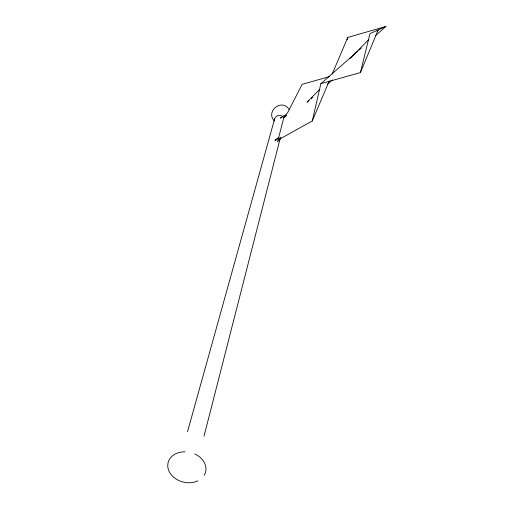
<?xml version="1.0" encoding="UTF-8"?>
<svg xmlns="http://www.w3.org/2000/svg" width="529" height="529" viewBox="0 0 529 529"><rect width="100%" height="100%" fill="white"/><g stroke="black" fill="none" stroke-linecap="round" stroke-linejoin="round"><path stroke-width="0.79" d="M284.172 116.327L277.54 141.898L281.111 138.287L312.275 120.962L320.845 83.694L357.624 51.333M347.189 39.814L347.751 37.44L385.906 26.45L375.451 35.648M320.845 83.694L360.428 72.579L369.989 33.631L385.906 26.45M204.029 436.174L280.277 138.102M187.544 431.651L274.584 119.051M360.428 72.579L378.175 29.935L377.025 31.112M312.275 120.962L329.276 80.93M332.152 74.166L347.751 37.44M279.504 138.248C277.242 141.64 282.678 135.788 280.026 137.666M284.734 115.752L287.564 112.862L302.119 84.329L329.673 76.573M319.814 89.262L307.078 102.209L308.923 100.576M349.887 58.693L368.944 39.325M280.496 117.907L281.441 117.035M280.681 118.377L282.288 117.048M274.921 140.145L277.943 137.93M275.113 140.648L277.619 138.81M311.389 98.401L312.619 97.31M327.411 84.25L332.338 79.899M358.854 50.248L361.314 48.086M283.385 115.765L284.245 115.467M274.505 121.148C265.042 111.573 281.679 97.845 289.158 109.49M197.912 480.835A19.328 15.229 13.8 0 1 168.949 471.075A19.328 15.229 13.8 0 1 184.958 451.799M194.798 453.988A19.328 15.229 13.8 0 1 204.214 475.293M274.491 120.288A5.118 4.735 15.6 0 1 277.956 115.6A5.118 4.735 15.6 0 1 283.828 117.709M286.341 115.177L284.417 117.326L286.341 115.177"/></g></svg>
